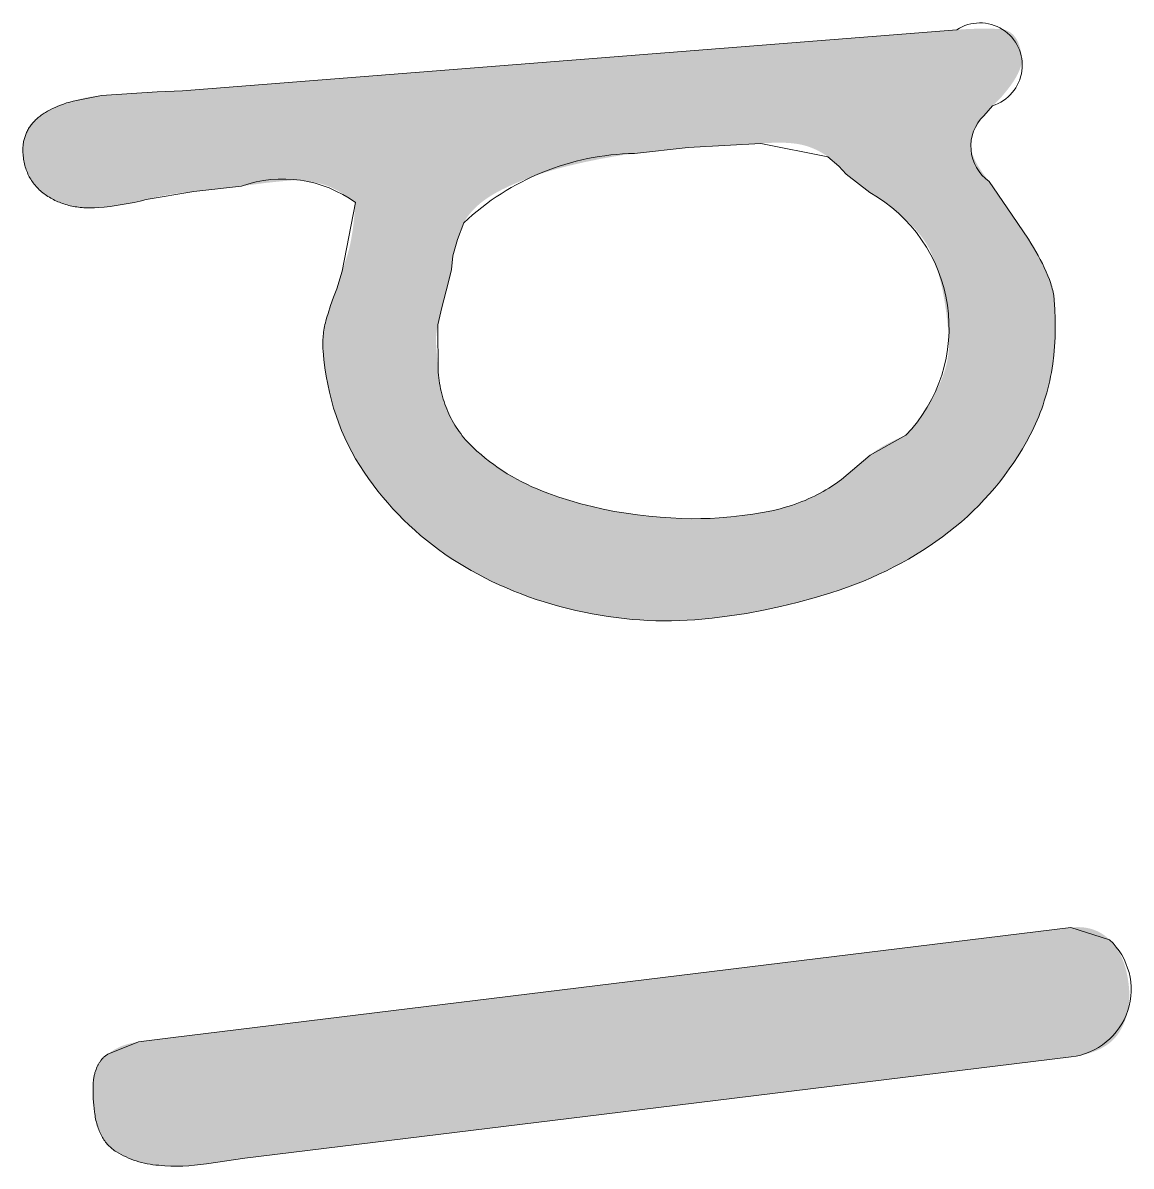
# Model space of a CAD drawing. Header units: millimetres. Extents: x 0 to 505, y 0 to 432.
# Drawn here: x 259.13 to 266.99, y 94.14 to 102.24 of the extents above; entities that cross this region are included whole.
import ezdxf

# ---------------------------------------------------------------- set-up
doc = ezdxf.new("R2010")
doc.units = ezdxf.units.MM
doc.header["$MEASUREMENT"] = 0
doc.layers.add('DEFAULT', color=4, linetype='Continuous')

msp = doc.modelspace()

# ---------------------------------------------------------------- hatches: boundary and pattern name
at = {"layer": 'DEFAULT', "extrusion": (0, 0, -1)}
h = msp.add_hatch(color=7, dxfattribs=at)
h.paths.add_polyline_path([(-260.0788, 101.7531), (-260.1718, 101.7559), (-260.2584, 101.7614), (-260.2586, 101.7614), (-265.7496, 102.194), (-265.8266, 102.199), (-265.9022, 102.2016), (-265.9765, 102.2018), (-266.0495, 102.1996), (-266.054, 102.1994), (-266.0584, 102.199), (-266.0628, 102.1986), (-266.0671, 102.1981), (-266.0713, 102.1974), (-266.0755, 102.1967), (-266.0796, 102.1959), (-266.0837, 102.1949), (-266.0877, 102.1939), (-266.0916, 102.1928), (-266.0955, 102.1916), (-266.0993, 102.1903), (-266.103, 102.1889), (-266.1067, 102.1874), (-266.1103, 102.1858), (-266.1138, 102.1841), (-266.1173, 102.1823), (-266.1207, 102.1804), (-266.1241, 102.1784), (-266.1274, 102.1763), (-266.1306, 102.1742), (-266.1338, 102.1719), (-266.1369, 102.1695), (-266.14, 102.1671), (-266.1429, 102.1645), (-266.1459, 102.1619), (-266.1487, 102.1591), (-266.1515, 102.1563), (-266.1542, 102.1533), (-266.1569, 102.1503), (-266.1595, 102.1472), (-266.1621, 102.1439), (-266.1645, 102.1406), (-266.167, 102.1372), (-266.1693, 102.1337), (-266.1716, 102.1301), (-266.1738, 102.1264), (-266.176, 102.1226), (-266.1781, 102.1187), (-266.1802, 102.1147), (-266.1821, 102.1106), (-266.184, 102.1064), (-266.1859, 102.1021), (-266.1877, 102.0978), (-266.1894, 102.0933), (-266.1911, 102.0887), (-266.1927, 102.084), (-266.1942, 102.0793), (-266.1971, 102.0695), (-266.1997, 102.0593), (-266.2021, 102.0487), (-266.2043, 102.0378), (-266.2062, 102.0264), (-266.2078, 102.0147), (-266.2092, 102.0026), (-266.2103, 101.9901), (-266.2105, 101.9871), (-266.2106, 101.9841), (-266.2107, 101.981), (-266.2106, 101.9779), (-266.2105, 101.9747), (-266.2104, 101.9716), (-266.2101, 101.9683), (-266.2098, 101.9651), (-266.2094, 101.9618), (-266.2089, 101.9585), (-266.2084, 101.9551), (-266.2078, 101.9517), (-266.2071, 101.9483), (-266.2063, 101.9448), (-266.2046, 101.9378), (-266.2026, 101.9307), (-266.2002, 101.9234), (-266.1976, 101.9159), (-266.1947, 101.9083), (-266.1915, 101.9006), (-266.188, 101.8927), (-266.1842, 101.8847), (-266.1801, 101.8766), (-266.1757, 101.8683), (-266.1711, 101.8599), (-266.1661, 101.8513), (-266.1609, 101.8426), (-266.1495, 101.8248), (-266.1369, 101.8064), (-266.1231, 101.7875), (-266.1082, 101.768), (-266.0921, 101.7479), (-266.0748, 101.7273), (-266.0665, 101.7177), (-266.0579, 101.7083), (-266.0491, 101.699), (-266.0402, 101.69), (-266.031, 101.6811), (-266.0217, 101.6723), (-266.0121, 101.6638), (-266.0022, 101.6554), (-265.9974, 101.6513), (-265.9927, 101.6471), (-265.9882, 101.6429), (-265.9838, 101.6386), (-265.9795, 101.6343), (-265.9754, 101.63), (-265.9714, 101.6257), (-265.9676, 101.6213), (-265.9639, 101.6168), (-265.9603, 101.6123), (-265.9569, 101.6078), (-265.9536, 101.6033), (-265.9504, 101.5987), (-265.9474, 101.5941), (-265.9446, 101.5894), (-265.9418, 101.5847), (-265.939, 101.5814), (-265.9361, 101.5777), (-265.9299, 101.5695), (-265.9233, 101.5601), (-265.9162, 101.5496), (-265.9005, 101.5251), (-265.8829, 101.4958), (-265.8784, 101.4879), (-265.8763, 101.484), (-265.8742, 101.48), (-265.8723, 101.476), (-265.8704, 101.4719), (-265.8686, 101.4679), (-265.8669, 101.4638), (-265.8653, 101.4598), (-265.8638, 101.4557), (-265.8623, 101.4516), (-265.861, 101.4474), (-265.8597, 101.4433), (-265.8585, 101.4391), (-265.8574, 101.435), (-265.8564, 101.4308), (-265.8554, 101.4266), (-265.8546, 101.4223), (-265.8538, 101.4181), (-265.8531, 101.4138), (-265.8525, 101.4095), (-265.852, 101.4053), (-265.8516, 101.4009), (-265.8512, 101.3966), (-265.851, 101.3923), (-265.8508, 101.3879), (-265.8507, 101.3835), (-265.8507, 101.3791), (-265.8507, 101.3747), (-265.8509, 101.3703), (-265.8511, 101.3658), (-265.8514, 101.3613), (-265.852, 101.3553), (-265.8528, 101.3492), (-265.8538, 101.3429), (-265.855, 101.3366), (-265.8565, 101.3302), (-265.8581, 101.3237), (-265.86, 101.317), (-265.8621, 101.3103), (-265.8645, 101.3035), (-265.867, 101.2966), (-265.8698, 101.2895), (-265.8728, 101.2824), (-265.876, 101.2752), (-265.8794, 101.2679), (-265.883, 101.2605), (-265.8869, 101.253), (-265.8953, 101.2376), (-265.9045, 101.2219), (-265.9147, 101.2058), (-265.9257, 101.1893), (-265.9376, 101.1723), (-265.9504, 101.155), (-265.9641, 101.1373), (-265.9786, 101.1192), (-266.1075, 100.9311), (-266.2571, 100.7087), (-266.2755, 100.6801), (-266.2932, 100.6514), (-266.3101, 100.6227), (-266.3263, 100.5939), (-266.3418, 100.5651), (-266.3564, 100.5363), (-266.3703, 100.5074), (-266.3835, 100.4785), (-266.3956, 100.4499), (-266.4063, 100.4224), (-266.4156, 100.3959), (-266.4197, 100.383), (-266.4235, 100.3704), (-266.427, 100.358), (-266.4301, 100.3459), (-266.4328, 100.334), (-266.4352, 100.3224), (-266.4372, 100.3111), (-266.4389, 100.3), (-266.4403, 100.2892), (-266.4413, 100.2787), (-266.4456, 100.2106), (-266.448, 100.1436), (-266.4484, 100.0777), (-266.4468, 100.0129), (-266.4431, 99.9493), (-266.4375, 99.8867), (-266.4298, 99.8253), (-266.4252, 99.795), (-266.4202, 99.7649), (-266.4146, 99.7352), (-266.4085, 99.7057), (-266.4019, 99.6765), (-266.3948, 99.6476), (-266.3872, 99.6189), (-266.3791, 99.5906), (-266.3704, 99.5625), (-266.3613, 99.5347), (-266.3517, 99.5072), (-266.3416, 99.4799), (-266.331, 99.4529), (-266.3198, 99.4262), (-266.3082, 99.3998), (-266.296, 99.3737), (-266.2834, 99.3478), (-266.2702, 99.3222), (-266.2429, 99.2718), (-266.2145, 99.2224), (-266.1848, 99.174), (-266.154, 99.1266), (-266.1221, 99.0801), (-266.089, 99.0347), (-266.0547, 98.9902), (-266.0192, 98.9467), (-265.9826, 98.9042), (-265.9449, 98.8627), (-265.906, 98.8222), (-265.8659, 98.7826), (-265.8247, 98.744), (-265.7823, 98.7065), (-265.7388, 98.6699), (-265.6941, 98.6342), (-265.6484, 98.5997), (-265.6018, 98.5661), (-265.5543, 98.5335), (-265.5059, 98.502), (-265.4567, 98.4714), (-265.4066, 98.4419), (-265.3556, 98.4133), (-265.3037, 98.3858), (-265.2509, 98.3593), (-265.1973, 98.3338), (-265.1428, 98.3093), (-265.0874, 98.2858), (-265.0312, 98.2634), (-264.9741, 98.2419), (-264.9161, 98.2215), (-264.8572, 98.2021), (-264.7383, 98.1659), (-264.619, 98.1333), (-264.4992, 98.1042), (-264.379, 98.0787), (-264.2583, 98.0567), (-264.1371, 98.0382), (-264.0154, 98.0232), (-263.8932, 98.0118), (-263.838, 98.008), (-263.7826, 98.0054), (-263.727, 98.004), (-263.6713, 98.0037), (-263.6155, 98.0046), (-263.5595, 98.0066), (-263.5034, 98.0098), (-263.4471, 98.0142), (-263.3907, 98.0197), (-263.3342, 98.0264), (-263.2775, 98.0343), (-263.2207, 98.0433), (-263.1637, 98.0535), (-263.1066, 98.0648), (-263.0494, 98.0773), (-262.9921, 98.091), (-262.935, 98.1057), (-262.8787, 98.1215), (-262.823, 98.1382), (-262.7681, 98.1559), (-262.714, 98.1746), (-262.6605, 98.1944), (-262.6078, 98.2151), (-262.5557, 98.2368), (-262.5044, 98.2595), (-262.4538, 98.2832), (-262.404, 98.3078), (-262.3548, 98.3335), (-262.3064, 98.3602), (-262.2587, 98.3879), (-262.2117, 98.4165), (-262.1655, 98.4462), (-262.12, 98.4769), (-262.0754, 98.5086), (-262.0318, 98.5413), (-261.989, 98.575), (-261.9472, 98.6097), (-261.9063, 98.6454), (-261.8662, 98.6822), (-261.8271, 98.7199), (-261.7889, 98.7587), (-261.7515, 98.7984), (-261.7151, 98.8392), (-261.6796, 98.881), (-261.645, 98.9237), (-261.6113, 98.9675), (-261.5785, 99.0123), (-261.5467, 99.0581), (-261.5161, 99.1049), (-261.4871, 99.1526), (-261.4599, 99.2012), (-261.4342, 99.2507), (-261.4103, 99.3012), (-261.388, 99.3526), (-261.3674, 99.405), (-261.3484, 99.4583), (-261.3311, 99.5125), (-261.3155, 99.5676), (-261.3015, 99.6237), (-261.2892, 99.6807), (-261.2785, 99.7387), (-261.2695, 99.7976), (-261.2622, 99.8574), (-261.2565, 99.9181), (-261.2556, 99.9315), (-261.255, 99.9449), (-261.2546, 99.9583), (-261.2546, 99.9716), (-261.2548, 99.9849), (-261.2553, 99.9982), (-261.2561, 100.0115), (-261.2572, 100.0247), (-261.2586, 100.0379), (-261.2602, 100.0511), (-261.2621, 100.0643), (-261.2643, 100.0774), (-261.2668, 100.0906), (-261.2696, 100.1037), (-261.2727, 100.1168), (-261.276, 100.1298), (-261.2833, 100.1562), (-261.2913, 100.1832), (-261.3094, 100.239), (-261.3303, 100.2974), (-261.354, 100.3581), (-261.3924, 100.4814), (-261.4307, 100.6044), (-261.4354, 100.6203), (-261.44, 100.637), (-261.4443, 100.6548), (-261.4485, 100.6734), (-261.4565, 100.7134), (-261.4637, 100.7572), (-261.4703, 100.8046), (-261.4762, 100.8557), (-261.4814, 100.9106), (-261.486, 100.9691), (-261.4685, 100.9824), (-261.4512, 100.9951), (-261.4341, 101.0071), (-261.4172, 101.0185), (-261.4005, 101.0292), (-261.3839, 101.0393), (-261.3676, 101.0488), (-261.3515, 101.0576), (-261.3355, 101.0658), (-261.3197, 101.0734), (-261.3041, 101.0803), (-261.2887, 101.0865), (-261.2735, 101.0921), (-261.266, 101.0947), (-261.2585, 101.0971), (-261.251, 101.0993), (-261.2436, 101.1014), (-261.2363, 101.1033), (-261.229, 101.1051), (-261.2003, 101.1113), (-261.1723, 101.1164), (-261.1585, 101.1185), (-261.1449, 101.1204), (-261.1314, 101.122), (-261.1181, 101.1234), (-261.1049, 101.1245), (-261.0919, 101.1253), (-261.0791, 101.1258), (-261.0664, 101.1261), (-261.0539, 101.1261), (-261.0415, 101.1258), (-261.0293, 101.1253), (-261.0173, 101.1245), (-260.9334, 101.1171), (-260.849, 101.1082), (-260.6781, 101.0856), (-260.5073, 101.0631), (-260.4227, 101.0542), (-260.3388, 101.0468), (-260.297, 101.0431), (-260.255, 101.0383), (-260.213, 101.0327), (-260.1708, 101.0261), (-260.1285, 101.0185), (-260.0861, 101.01), (-260.0436, 101.0006), (-260.0009, 100.9903), (-259.9583, 100.9799), (-259.9158, 100.9704), (-259.8734, 100.9619), (-259.8311, 100.9543), (-259.7889, 100.9477), (-259.7468, 100.942), (-259.7049, 100.9373), (-259.663, 100.9335), (-259.6364, 100.9319), (-259.6232, 100.9314), (-259.6102, 100.9312), (-259.5974, 100.9312), (-259.5846, 100.9314), (-259.572, 100.9319), (-259.5595, 100.9325), (-259.5471, 100.9335), (-259.5348, 100.9346), (-259.5227, 100.936), (-259.5107, 100.9376), (-259.4988, 100.9395), (-259.487, 100.9415), (-259.4753, 100.9438), (-259.4638, 100.9464), (-259.4524, 100.9492), (-259.4411, 100.9522), (-259.43, 100.9554), (-259.4189, 100.9589), (-259.408, 100.9626), (-259.3972, 100.9666), (-259.3866, 100.9707), (-259.376, 100.9751), (-259.3656, 100.9798), (-259.3553, 100.9847), (-259.3451, 100.9898), (-259.3351, 100.9951), (-259.3251, 101.0007), (-259.3153, 101.0065), (-259.3056, 101.0125), (-259.2961, 101.0188), (-259.2867, 101.0253), (-259.2776, 101.0319), (-259.2687, 101.0387), (-259.2601, 101.0457), (-259.2518, 101.0528), (-259.2438, 101.0602), (-259.236, 101.0677), (-259.2285, 101.0754), (-259.2212, 101.0832), (-259.2143, 101.0912), (-259.2076, 101.0994), (-259.2011, 101.1078), (-259.1949, 101.1164), (-259.189, 101.1251), (-259.1834, 101.134), (-259.178, 101.1431), (-259.173, 101.1523), (-259.1681, 101.1617), (-259.1636, 101.1713), (-259.1593, 101.1811), (-259.1552, 101.191), (-259.1515, 101.2011), (-259.148, 101.2114), (-259.1448, 101.2219), (-259.1418, 101.2325), (-259.1392, 101.2434), (-259.1367, 101.2543), (-259.1346, 101.2655), (-259.1327, 101.2768), (-259.1311, 101.2883), (-259.1298, 101.3), (-259.1287, 101.3119), (-259.1281, 101.3204), (-259.1278, 101.3289), (-259.1276, 101.3372), (-259.1276, 101.3455), (-259.1278, 101.3537), (-259.1282, 101.3618), (-259.1288, 101.3699), (-259.1295, 101.3778), (-259.1305, 101.3857), (-259.1317, 101.3934), (-259.133, 101.4011), (-259.1346, 101.4087), (-259.1364, 101.4163), (-259.1383, 101.4237), (-259.1404, 101.4311), (-259.1428, 101.4383), (-259.1453, 101.4455), (-259.148, 101.4526), (-259.151, 101.4596), (-259.1541, 101.4666), (-259.1574, 101.4734), (-259.1609, 101.4802), (-259.1646, 101.4869), (-259.1685, 101.4935), (-259.1726, 101.5), (-259.1768, 101.5064), (-259.1813, 101.5127), (-259.186, 101.519), (-259.1908, 101.5252), (-259.1959, 101.5313), (-259.2011, 101.5373), (-259.2066, 101.5432), (-259.2122, 101.549), (-259.2181, 101.5548), (-259.2241, 101.5605), (-259.2303, 101.5661), (-259.2367, 101.5716), (-259.2433, 101.577), (-259.2501, 101.5823), (-259.2571, 101.5876), (-259.2643, 101.5927), (-259.2717, 101.5978), (-259.2793, 101.6028), (-259.2871, 101.6077), (-259.295, 101.6125), (-259.3032, 101.6173), (-259.3201, 101.6265), (-259.3378, 101.6354), (-259.3563, 101.644), (-259.3755, 101.6522), (-259.3956, 101.6601), (-259.4164, 101.6676), (-259.4379, 101.6749), (-259.4603, 101.6817), (-259.4834, 101.6883), (-259.5071, 101.6957), (-259.5312, 101.7024), (-259.5556, 101.7085), (-259.5805, 101.7138), (-259.6059, 101.7184), (-259.6316, 101.7223), (-259.6578, 101.7255), (-259.6844, 101.728), (-259.8754, 101.7431), (-259.98, 101.7498)], flags=0)
h.paths.add_polyline_path([(-263.4644, 101.3172), (-263.6787, 101.3432), (-263.8455, 101.3594), (-263.8455, 101.3594), (-264.3598, 101.3879), (-264.4034, 101.3909), (-264.4446, 101.3927), (-264.4835, 101.3935), (-264.5201, 101.393), (-264.5375, 101.3924), (-264.5543, 101.3915), (-264.5705, 101.3903), (-264.5861, 101.3888), (-264.6011, 101.3871), (-264.6155, 101.385), (-264.6294, 101.3827), (-264.6426, 101.3801), (-264.6556, 101.3772), (-264.6684, 101.374), (-264.6811, 101.3704), (-264.6937, 101.3665), (-264.7062, 101.3622), (-264.7186, 101.3577), (-264.7308, 101.3528), (-264.7429, 101.3475), (-264.755, 101.3419), (-264.7668, 101.336), (-264.7786, 101.3298), (-264.7903, 101.3232), (-264.8018, 101.3162), (-264.8133, 101.3089), (-264.8246, 101.3013), (-264.8358, 101.2934), (-264.8358, 101.2934), (-264.913, 101.2274), (-264.913, 101.2273), (-264.9654, 101.1713), (-265.03, 101.1165), (-265.0507, 101.0993), (-265.0747, 101.0808), (-265.1018, 101.0612), (-265.132, 101.0402), (-265.1737, 101.0136), (-265.2134, 100.9869), (-265.2513, 100.9602), (-265.2872, 100.9335), (-265.3211, 100.9068), (-265.3532, 100.8801), (-265.3833, 100.8533), (-265.4116, 100.8266), (-265.4249, 100.8132), (-265.4379, 100.7998), (-265.4503, 100.7865), (-265.4622, 100.7731), (-265.4737, 100.7597), (-265.4847, 100.7463), (-265.4952, 100.7329), (-265.5052, 100.7195), (-265.5148, 100.7061), (-265.5238, 100.6927), (-265.5324, 100.6793), (-265.5405, 100.6659), (-265.5481, 100.6525), (-265.5553, 100.6391), (-265.5619, 100.6256), (-265.5681, 100.6122), (-265.5797, 100.5847), (-265.5909, 100.5559), (-265.6015, 100.5258), (-265.6116, 100.4944), (-265.6211, 100.4616), (-265.6302, 100.4276), (-265.6388, 100.3923), (-265.6469, 100.3556), (-265.6544, 100.3177), (-265.6615, 100.2785), (-265.674, 100.1961), (-265.6846, 100.1084), (-265.6931, 100.0156), (-265.6939, 100.0044), (-265.6944, 99.9931), (-265.6948, 99.9819), (-265.6949, 99.9706), (-265.6948, 99.9592), (-265.6945, 99.9479), (-265.6939, 99.9365), (-265.6932, 99.9251), (-265.6922, 99.9137), (-265.691, 99.9022), (-265.6896, 99.8907), (-265.6879, 99.8791), (-265.6861, 99.8676), (-265.684, 99.856), (-265.6817, 99.8444), (-265.6791, 99.8327), (-265.6734, 99.8094), (-265.6668, 99.7859), (-265.6593, 99.7623), (-265.651, 99.7386), (-265.6417, 99.7147), (-265.6315, 99.6908), (-265.6205, 99.6667), (-265.6086, 99.6426), (-265.5835, 99.595), (-265.5578, 99.5495), (-265.5313, 99.506), (-265.504, 99.4645), (-265.4902, 99.4446), (-265.4761, 99.4251), (-265.4618, 99.4061), (-265.4474, 99.3877), (-265.4328, 99.3697), (-265.418, 99.3522), (-265.403, 99.3353), (-265.3878, 99.3188), (-265.3508, 99.3035), (-265.3153, 99.2876), (-265.2813, 99.271), (-265.2488, 99.2538), (-265.2332, 99.245), (-265.2179, 99.236), (-265.203, 99.2268), (-265.1885, 99.2175), (-265.1744, 99.2081), (-265.1607, 99.1984), (-265.1474, 99.1887), (-265.1069, 99.1581), (-265.0936, 99.1476), (-265.0808, 99.1369), (-265.0683, 99.1261), (-265.0562, 99.1151), (-265.0445, 99.104), (-265.0331, 99.0927), (-265.0219, 99.0814), (-265.0102, 99.0703), (-264.9982, 99.0593), (-264.9857, 99.0485), (-264.9729, 99.0378), (-264.9596, 99.0273), (-264.9459, 99.017), (-264.9318, 99.0067), (-264.9146, 98.9935), (-264.897, 98.9806), (-264.8789, 98.9679), (-264.8604, 98.9556), (-264.8415, 98.9435), (-264.8221, 98.9318), (-264.8022, 98.9203), (-264.7819, 98.9092), (-264.7612, 98.8983), (-264.74, 98.8877), (-264.7183, 98.8775), (-264.6962, 98.8675), (-264.6737, 98.8578), (-264.6507, 98.8485), (-264.6034, 98.8306), (-264.5787, 98.8221), (-264.5528, 98.814), (-264.5258, 98.8061), (-264.4975, 98.7986), (-264.468, 98.7915), (-264.4373, 98.7846), (-264.3724, 98.7719), (-264.3026, 98.7604), (-264.2281, 98.7503), (-264.1487, 98.7416), (-264.0645, 98.7341), (-264.0006, 98.7301), (-263.9343, 98.728), (-263.8657, 98.7277), (-263.7946, 98.7293), (-263.7211, 98.7328), (-263.6453, 98.7381), (-263.567, 98.7454), (-263.4864, 98.7546), (-263.4048, 98.7658), (-263.3238, 98.7793), (-263.2434, 98.7951), (-263.1635, 98.8132), (-263.0842, 98.8336), (-263.0054, 98.8563), (-262.9272, 98.8813), (-262.8495, 98.9086), (-262.8112, 98.9231), (-262.7736, 98.9385), (-262.7367, 98.9546), (-262.7005, 98.9715), (-262.6649, 98.9891), (-262.6301, 99.0075), (-262.5959, 99.0266), (-262.5625, 99.0465), (-262.5297, 99.0672), (-262.4976, 99.0886), (-262.4662, 99.1108), (-262.4355, 99.1337), (-262.4054, 99.1574), (-262.3761, 99.1819), (-262.3474, 99.2071), (-262.3194, 99.2331), (-262.3058, 99.2464), (-262.2926, 99.2599), (-262.2798, 99.2736), (-262.2673, 99.2875), (-262.2552, 99.3017), (-262.2435, 99.3161), (-262.2322, 99.3307), (-262.2213, 99.3455), (-262.2107, 99.3605), (-262.2005, 99.3758), (-262.1907, 99.3912), (-262.1813, 99.4069), (-262.1723, 99.4228), (-262.1637, 99.4389), (-262.1554, 99.4553), (-262.1475, 99.4718), (-262.14, 99.4886), (-262.1329, 99.5056), (-262.1262, 99.5228), (-262.1198, 99.5403), (-262.1138, 99.5579), (-262.1082, 99.5758), (-262.103, 99.5938), (-262.0982, 99.6121), (-262.0938, 99.6307), (-262.0897, 99.6494), (-262.086, 99.6683), (-262.0827, 99.6875), (-262.0798, 99.7069), (-262.0773, 99.7265), (-262.0751, 99.7463), (-262.0734, 99.7664), (-262.0583, 99.9574), (-262.0577, 99.9663), (-262.0573, 99.9753), (-262.057, 99.9843), (-262.057, 99.9933), (-262.0571, 100.0023), (-262.0575, 100.0113), (-262.058, 100.0203), (-262.0587, 100.0294), (-262.0595, 100.0384), (-262.0606, 100.0475), (-262.0619, 100.0566), (-262.0633, 100.0657), (-262.0649, 100.0748), (-262.0667, 100.084), (-262.0687, 100.0931), (-262.0709, 100.1023), (-262.0729, 100.1175), (-262.0753, 100.1327), (-262.0781, 100.1479), (-262.0812, 100.1632), (-262.0846, 100.1785), (-262.0885, 100.1938), (-262.0927, 100.2092), (-262.0972, 100.2246), (-262.1074, 100.2584), (-262.1185, 100.2983), (-262.1438, 100.3964), (-262.1462, 100.4026), (-262.1485, 100.4088), (-262.1507, 100.4149), (-262.1527, 100.4211), (-262.1546, 100.4273), (-262.1564, 100.4334), (-262.158, 100.4396), (-262.1595, 100.4457), (-262.1608, 100.4518), (-262.162, 100.4579), (-262.163, 100.464), (-262.164, 100.4701), (-262.1647, 100.4762), (-262.1654, 100.4822), (-262.1658, 100.4883), (-262.1662, 100.4943), (-262.1676, 100.5183), (-262.1698, 100.5425), (-262.1728, 100.5668), (-262.1764, 100.5913), (-262.1943, 100.6512), (-262.2093, 100.7079), (-262.213, 100.7218), (-262.2172, 100.736), (-262.222, 100.7503), (-262.2273, 100.7649), (-262.2332, 100.7797), (-262.2397, 100.7947), (-262.2466, 100.81), (-262.2541, 100.8256), (-262.2588, 100.8342), (-262.2638, 100.8427), (-262.269, 100.8511), (-262.2744, 100.8595), (-262.2801, 100.8677), (-262.2861, 100.8759), (-262.2923, 100.8841), (-262.2988, 100.8921), (-262.3055, 100.9001), (-262.3125, 100.908), (-262.3197, 100.9159), (-262.3272, 100.9236), (-262.3349, 100.9313), (-262.3429, 100.9389), (-262.3512, 100.9465), (-262.3597, 100.9539), (-262.3684, 100.9613), (-262.3774, 100.9686), (-262.3866, 100.9759), (-262.3961, 100.983), (-262.4159, 100.9972), (-262.4366, 101.011), (-262.4584, 101.0245), (-262.4811, 101.0378), (-262.5049, 101.0507), (-262.5297, 101.0634), (-262.581, 101.0878), (-262.6337, 101.111), (-262.6878, 101.133), (-262.7433, 101.1538), (-262.8002, 101.1734), (-262.8585, 101.1918), (-262.9183, 101.209), (-262.9794, 101.2249), (-263.1025, 101.2538), (-263.2244, 101.2788), (-263.345, 101.3)], flags=0)
msp.add_hatch(color=7, dxfattribs=at).paths.add_polyline_path([(-266.8332, 95.7422), (-266.84, 95.7354), (-266.8466, 95.7285), (-266.8531, 95.7213), (-266.8593, 95.714), (-266.8654, 95.7064), (-266.8714, 95.6987), (-266.8771, 95.6908), (-266.8828, 95.6827), (-266.8882, 95.6744), (-266.8935, 95.666), (-266.8986, 95.6573), (-266.9035, 95.6485), (-266.9083, 95.6395), (-266.9129, 95.6303), (-266.9174, 95.6209), (-266.9217, 95.6113), (-266.9258, 95.6015), (-266.9298, 95.5916), (-266.9335, 95.5815), (-266.9372, 95.5712), (-266.9406, 95.5607), (-266.9439, 95.55), (-266.947, 95.5391), (-266.95, 95.5281), (-266.9528, 95.5168), (-266.9554, 95.5054), (-266.9602, 95.482), (-266.9643, 95.4579), (-266.9677, 95.4331), (-266.9704, 95.408), (-266.9714, 95.3956), (-266.9721, 95.3834), (-266.9727, 95.3712), (-266.973, 95.3592), (-266.973, 95.3473), (-266.9729, 95.3355), (-266.9725, 95.3239), (-266.9719, 95.3123), (-266.9711, 95.3009), (-266.97, 95.2895), (-266.9687, 95.2783), (-266.9672, 95.2672), (-266.9655, 95.2562), (-266.9635, 95.2454), (-266.9614, 95.2346), (-266.959, 95.224), (-266.9563, 95.2135), (-266.9534, 95.2031), (-266.9504, 95.1928), (-266.947, 95.1826), (-266.9435, 95.1725), (-266.9397, 95.1626), (-266.9357, 95.1527), (-266.9315, 95.143), (-266.9271, 95.1334), (-266.9224, 95.1239), (-266.9175, 95.1146), (-266.9124, 95.1053), (-266.907, 95.0961), (-266.9015, 95.0871), (-266.8956, 95.0782), (-266.8926, 95.0739), (-266.8895, 95.0696), (-266.8863, 95.0653), (-266.883, 95.0611), (-266.8797, 95.057), (-266.8762, 95.0529), (-266.8727, 95.0489), (-266.8691, 95.0449), (-266.8655, 95.041), (-266.8618, 95.0371), (-266.8541, 95.0295), (-266.846, 95.0222), (-266.8377, 95.0151), (-266.8291, 95.0082), (-266.8202, 95.0015), (-266.8109, 94.9951), (-266.8013, 94.9888), (-266.7915, 94.9828), (-266.7813, 94.977), (-266.7708, 94.9715), (-266.76, 94.9661), (-266.7489, 94.961), (-266.7375, 94.9561), (-266.7258, 94.9515), (-266.7137, 94.947), (-266.7014, 94.9428), (-266.6887, 94.9388), (-266.6758, 94.935), (-266.6625, 94.9314), (-266.6489, 94.9281), (-266.635, 94.9249), (-266.6208, 94.922), (-266.6063, 94.9194), (-266.5915, 94.9169), (-266.5609, 94.9127), (-266.5607, 94.9127), (-263.1141, 94.49), (-263.114, 94.49), (-260.7015, 94.194), (-260.5798, 94.1776), (-260.4287, 94.1545), (-260.3872, 94.1486), (-260.3456, 94.144), (-260.3038, 94.1407), (-260.2618, 94.1386), (-260.2197, 94.1379), (-260.1774, 94.1385), (-260.1349, 94.1404), (-260.0922, 94.1436), (-260.0711, 94.1457), (-260.0502, 94.1483), (-260.0297, 94.1515), (-260.0094, 94.1552), (-259.9895, 94.1594), (-259.9699, 94.1641), (-259.9506, 94.1693), (-259.9316, 94.175), (-259.913, 94.1812), (-259.8946, 94.188), (-259.8766, 94.1953), (-259.8589, 94.203), (-259.8415, 94.2113), (-259.8244, 94.2201), (-259.8076, 94.2295), (-259.7911, 94.2393), (-259.7831, 94.2445), (-259.7752, 94.2498), (-259.7676, 94.2555), (-259.7601, 94.2613), (-259.7529, 94.2674), (-259.7459, 94.2737), (-259.7391, 94.2803), (-259.7325, 94.2871), (-259.7261, 94.2941), (-259.7199, 94.3014), (-259.7139, 94.3089), (-259.7081, 94.3167), (-259.7025, 94.3247), (-259.6971, 94.3329), (-259.692, 94.3414), (-259.687, 94.3501), (-259.6822, 94.359), (-259.6777, 94.3682), (-259.6734, 94.3777), (-259.6692, 94.3873), (-259.6653, 94.3972), (-259.6616, 94.4074), (-259.658, 94.4177), (-259.6547, 94.4284), (-259.6516, 94.4392), (-259.6487, 94.4503), (-259.646, 94.4616), (-259.6436, 94.4732), (-259.6413, 94.485), (-259.6392, 94.4971), (-259.6373, 94.5094), (-259.6357, 94.5219), (-259.6304, 94.5706), (-259.6269, 94.6157), (-259.6258, 94.637), (-259.6252, 94.6573), (-259.6249, 94.6768), (-259.6251, 94.6954), (-259.6258, 94.7131), (-259.6268, 94.7299), (-259.6284, 94.7458), (-259.6293, 94.7535), (-259.6303, 94.7609), (-259.6315, 94.7681), (-259.6327, 94.775), (-259.6341, 94.7817), (-259.6355, 94.7883), (-259.6371, 94.7945), (-259.6388, 94.8006), (-259.6406, 94.8064), (-259.6425, 94.8121), (-259.6465, 94.8229), (-259.6508, 94.8333), (-259.6552, 94.8432), (-259.6574, 94.848), (-259.6598, 94.8527), (-259.6622, 94.8572), (-259.6646, 94.8617), (-259.6671, 94.8661), (-259.6696, 94.8703), (-259.6721, 94.8744), (-259.6748, 94.8784), (-259.6774, 94.8823), (-259.6801, 94.8861), (-259.6829, 94.8898), (-259.6857, 94.8933), (-259.6886, 94.8968), (-259.6915, 94.9001), (-259.6945, 94.9033), (-259.6975, 94.9065), (-259.7005, 94.9095), (-259.7036, 94.9123), (-259.7068, 94.9151), (-259.71, 94.9178), (-259.7132, 94.9203), (-259.7165, 94.9228), (-259.7199, 94.9251), (-259.7233, 94.9273), (-259.7267, 94.9294), (-259.7302, 94.9314), (-259.7358, 94.9358), (-259.7414, 94.9401), (-259.7471, 94.9443), (-259.7529, 94.9484), (-259.7588, 94.9524), (-259.7647, 94.9562), (-259.7708, 94.96), (-259.7769, 94.9636), (-259.7831, 94.9671), (-259.7894, 94.9706), (-259.7958, 94.9739), (-259.8022, 94.9771), (-259.8088, 94.9802), (-259.8154, 94.9832), (-259.8221, 94.9861), (-259.8289, 94.9888), (-259.8358, 94.9915), (-259.8427, 94.9941), (-259.8569, 94.9989), (-259.8713, 95.0032), (-259.8862, 95.0072), (-259.9013, 95.0107), (-259.9168, 95.0138), (-259.9326, 95.0164), (-259.9487, 95.0187), (-260.1746, 95.0464), (-260.1749, 95.0465), (-266.5572, 95.8289), (-266.5676, 95.8301), (-266.5778, 95.831), (-266.588, 95.8317), (-266.598, 95.8321), (-266.6079, 95.8322), (-266.6177, 95.8321), (-266.6274, 95.8318), (-266.6369, 95.8312), (-266.6464, 95.8303), (-266.6557, 95.8292), (-266.665, 95.8279), (-266.6741, 95.8263), (-266.6831, 95.8245), (-266.692, 95.8224), (-266.7008, 95.82), (-266.7095, 95.8175), (-266.718, 95.8146), (-266.7265, 95.8115), (-266.7348, 95.8082), (-266.7431, 95.8046), (-266.7512, 95.8008), (-266.7592, 95.7967), (-266.7671, 95.7924), (-266.7749, 95.7878), (-266.7826, 95.783), (-266.7901, 95.7779), (-266.7976, 95.7726), (-266.805, 95.767), (-266.8122, 95.7612), (-266.8193, 95.7551), (-266.8263, 95.7488)], flags=0)

# ---------------------------------------------------------------- linework, layer by layer
at = {"layer": 'DEFAULT', "color": 7, "lineweight": 0}
for points in [[(260.0788, 101.7531), (260.2584, 101.7614), (265.7496, 102.194, -1.150114), (266.0022, 101.6554), (265.9418, 101.5847, 0.471093), (265.9786, 101.1192), (266.1075, 100.9311), (266.2571, 100.7087), (266.2755, 100.6801), (266.2932, 100.6514), (266.3101, 100.6227), (266.3263, 100.5939), (266.3418, 100.5651), (266.3564, 100.5363), (266.3703, 100.5074), (266.3835, 100.4785), (266.3956, 100.4499), (266.4063, 100.4224), (266.4156, 100.3959), (266.4197, 100.383), (266.4235, 100.3704), (266.427, 100.358), (266.4301, 100.3459), (266.4328, 100.334), (266.4352, 100.3224), (266.4372, 100.3111), (266.4389, 100.3), (266.4403, 100.2892), (266.4413, 100.2787), (266.4456, 100.2106), (266.448, 100.1436), (266.4484, 100.0777), (266.4468, 100.0129), (266.4431, 99.9493), (266.4375, 99.8867), (266.4298, 99.8253), (266.4252, 99.795), (266.4202, 99.7649), (266.4146, 99.7352), (266.4085, 99.7057), (266.4019, 99.6765), (266.3948, 99.6476), (266.3872, 99.6189), (266.3791, 99.5906), (266.3704, 99.5625), (266.3613, 99.5347), (266.3517, 99.5072), (266.3416, 99.4799), (266.331, 99.4529), (266.3198, 99.4262), (266.3082, 99.3998), (266.296, 99.3737), (266.2834, 99.3478), (266.2702, 99.3222), (266.2429, 99.2718), (266.2145, 99.2224), (266.1848, 99.174), (266.154, 99.1266), (266.1221, 99.0801), (266.089, 99.0347), (266.0547, 98.9902), (266.0192, 98.9467), (265.9826, 98.9042), (265.9449, 98.8627), (265.906, 98.8222), (265.8659, 98.7826), (265.8247, 98.744), (265.7823, 98.7065), (265.7388, 98.6699), (265.6941, 98.6342), (265.6484, 98.5997), (265.6018, 98.5661), (265.5543, 98.5335), (265.5059, 98.502), (265.4567, 98.4714), (265.4066, 98.4419), (265.3556, 98.4133), (265.3037, 98.3858), (265.2509, 98.3593), (265.1973, 98.3338), (265.1428, 98.3093), (265.0874, 98.2858), (265.0312, 98.2634), (264.9741, 98.2419), (264.9161, 98.2215), (264.8572, 98.2021), (264.7383, 98.1659), (264.619, 98.1333), (264.4992, 98.1042), (264.379, 98.0787), (264.2583, 98.0567), (264.1371, 98.0382), (264.0154, 98.0232), (263.8932, 98.0118), (263.838, 98.008), (263.7826, 98.0054), (263.727, 98.004), (263.6713, 98.0037), (263.6155, 98.0046), (263.5595, 98.0066), (263.5034, 98.0098), (263.4471, 98.0142), (263.3907, 98.0197), (263.3342, 98.0264), (263.2775, 98.0343), (263.2207, 98.0433), (263.1637, 98.0535), (263.1066, 98.0648), (263.0494, 98.0773), (262.9921, 98.091), (262.935, 98.1057), (262.8787, 98.1215), (262.823, 98.1382), (262.7681, 98.1559), (262.714, 98.1746), (262.6605, 98.1944), (262.6078, 98.2151), (262.5557, 98.2368), (262.5044, 98.2595), (262.4538, 98.2832), (262.404, 98.3078), (262.3548, 98.3335), (262.3064, 98.3602), (262.2587, 98.3879), (262.2117, 98.4165), (262.1655, 98.4462), (262.12, 98.4769), (262.0754, 98.5086), (262.0318, 98.5413), (261.989, 98.575), (261.9472, 98.6097), (261.9063, 98.6454), (261.8662, 98.6822), (261.8271, 98.7199), (261.7889, 98.7587), (261.7515, 98.7984), (261.7151, 98.8392), (261.6796, 98.881), (261.645, 98.9237), (261.6113, 98.9675), (261.5785, 99.0123), (261.5467, 99.0581), (261.5161, 99.1049), (261.4871, 99.1526), (261.4599, 99.2012), (261.4342, 99.2507), (261.4103, 99.3012), (261.388, 99.3526), (261.3674, 99.405), (261.3484, 99.4583), (261.3311, 99.5125), (261.3155, 99.5676), (261.3015, 99.6237), (261.2892, 99.6807), (261.2785, 99.7387), (261.2695, 99.7976), (261.2622, 99.8574), (261.2565, 99.9181), (261.2556, 99.9315), (261.255, 99.9449), (261.2546, 99.9583), (261.2546, 99.9716), (261.2548, 99.9849), (261.2553, 99.9982), (261.2561, 100.0115), (261.2572, 100.0247), (261.2586, 100.0379), (261.2602, 100.0511), (261.2621, 100.0643), (261.2643, 100.0774), (261.2668, 100.0906), (261.2696, 100.1037), (261.2727, 100.1168), (261.276, 100.1298), (261.2833, 100.1562), (261.2913, 100.1832), (261.3094, 100.239), (261.3303, 100.2974), (261.354, 100.3581), (261.3924, 100.4814), (261.486, 100.9691, 0.246213), (260.6781, 101.0856), (260.3388, 101.0468), (260.0009, 100.9903), (259.9583, 100.9799), (259.9158, 100.9704), (259.8734, 100.9619), (259.8311, 100.9543), (259.7889, 100.9477), (259.7468, 100.942), (259.7049, 100.9373), (259.663, 100.9335), (259.6364, 100.9319), (259.6232, 100.9314), (259.6102, 100.9312), (259.5974, 100.9312), (259.5846, 100.9314), (259.572, 100.9319), (259.5595, 100.9325), (259.5471, 100.9335), (259.5348, 100.9346), (259.5227, 100.936), (259.5107, 100.9376), (259.4988, 100.9395), (259.487, 100.9415), (259.4753, 100.9438), (259.4638, 100.9464), (259.4524, 100.9492), (259.4411, 100.9522), (259.43, 100.9554), (259.4189, 100.9589), (259.408, 100.9626), (259.3972, 100.9666), (259.3866, 100.9707), (259.376, 100.9751), (259.3656, 100.9798), (259.3553, 100.9847), (259.3451, 100.9898), (259.3351, 100.9951), (259.3251, 101.0007), (259.3153, 101.0065), (259.3056, 101.0125), (259.2961, 101.0188), (259.2867, 101.0253), (259.2776, 101.0319), (259.2687, 101.0387), (259.2601, 101.0457), (259.2518, 101.0528), (259.2438, 101.0602), (259.236, 101.0677), (259.2285, 101.0754), (259.2212, 101.0832), (259.2143, 101.0912), (259.2076, 101.0994), (259.2011, 101.1078), (259.1949, 101.1164), (259.189, 101.1251), (259.1834, 101.134), (259.178, 101.1431), (259.173, 101.1523), (259.1681, 101.1617), (259.1636, 101.1713), (259.1593, 101.1811), (259.1552, 101.191), (259.1515, 101.2011), (259.148, 101.2114), (259.1448, 101.2219), (259.1418, 101.2325), (259.1392, 101.2434), (259.1367, 101.2543), (259.1346, 101.2655), (259.1327, 101.2768), (259.1311, 101.2883), (259.1298, 101.3), (259.1287, 101.3119), (259.1281, 101.3204), (259.1278, 101.3289), (259.1276, 101.3372), (259.1276, 101.3455), (259.1278, 101.3537), (259.1282, 101.3618), (259.1288, 101.3699), (259.1295, 101.3778), (259.1305, 101.3857), (259.1317, 101.3934), (259.133, 101.4011), (259.1346, 101.4087), (259.1364, 101.4163), (259.1383, 101.4237), (259.1404, 101.4311), (259.1428, 101.4383), (259.1453, 101.4455), (259.148, 101.4526), (259.151, 101.4596), (259.1541, 101.4666), (259.1574, 101.4734), (259.1609, 101.4802), (259.1646, 101.4869), (259.1685, 101.4935), (259.1726, 101.5), (259.1768, 101.5064), (259.1813, 101.5127), (259.186, 101.519), (259.1908, 101.5252), (259.1959, 101.5313), (259.2011, 101.5373), (259.2066, 101.5432), (259.2122, 101.549), (259.2181, 101.5548), (259.2241, 101.5605), (259.2303, 101.5661), (259.2367, 101.5716), (259.2433, 101.577), (259.2501, 101.5823), (259.2571, 101.5876), (259.2643, 101.5927), (259.2717, 101.5978), (259.2793, 101.6028), (259.2871, 101.6077), (259.295, 101.6125), (259.3032, 101.6173), (259.3201, 101.6265), (259.3378, 101.6354), (259.3563, 101.644), (259.3755, 101.6522), (259.3956, 101.6601), (259.4164, 101.6676), (259.4379, 101.6749), (259.4603, 101.6817), (259.4834, 101.6883), (259.6844, 101.728)], [(263.4644, 101.3172, 0.186184), (262.2541, 100.8256), (262.2093, 100.7079), (262.1764, 100.5913), (262.1662, 100.4943), (262.1438, 100.3964), (262.0972, 100.2246), (262.0709, 100.1023), (262.0734, 99.7664), (262.0751, 99.7463), (262.0773, 99.7265), (262.0798, 99.7069), (262.0827, 99.6875), (262.086, 99.6683), (262.0897, 99.6494), (262.0938, 99.6307), (262.0982, 99.6121), (262.103, 99.5938), (262.1082, 99.5758), (262.1138, 99.5579), (262.1198, 99.5403), (262.1262, 99.5228), (262.1329, 99.5056), (262.14, 99.4886), (262.1475, 99.4718), (262.1554, 99.4553), (262.1637, 99.4389), (262.1723, 99.4228), (262.1813, 99.4069), (262.1907, 99.3912), (262.2005, 99.3758), (262.2107, 99.3605), (262.2213, 99.3455), (262.2322, 99.3307), (262.2435, 99.3161), (262.2552, 99.3017), (262.2673, 99.2875), (262.2798, 99.2736), (262.2926, 99.2599), (262.3058, 99.2464), (262.3194, 99.2331), (262.3474, 99.2071), (262.3761, 99.1819), (262.4054, 99.1574), (262.4355, 99.1337), (262.4662, 99.1108), (262.4976, 99.0886), (262.5297, 99.0672), (262.5625, 99.0465), (262.5959, 99.0266), (262.6301, 99.0075), (262.6649, 98.9891), (262.7005, 98.9715), (262.7367, 98.9546), (262.7736, 98.9385), (262.8112, 98.9231), (262.8495, 98.9086), (262.9272, 98.8813), (263.0054, 98.8563), (263.0842, 98.8336), (263.1635, 98.8132), (263.2434, 98.7951), (263.3238, 98.7793), (263.4048, 98.7658), (263.4864, 98.7546), (263.567, 98.7454), (263.6453, 98.7381), (263.7211, 98.7328), (263.7946, 98.7293), (263.8657, 98.7277), (263.9343, 98.728), (264.0006, 98.7301), (264.0645, 98.7341), (264.1487, 98.7416), (264.2281, 98.7503), (264.3026, 98.7604), (264.3724, 98.7719), (264.4373, 98.7846), (264.468, 98.7915), (264.4975, 98.7986), (264.5258, 98.8061), (264.5528, 98.814), (264.5787, 98.8221), (264.6034, 98.8306), (264.6507, 98.8485), (264.6737, 98.8578), (264.6962, 98.8675), (264.7183, 98.8775), (264.74, 98.8877), (264.7612, 98.8983), (264.7819, 98.9092), (264.8022, 98.9203), (264.8221, 98.9318), (264.8415, 98.9435), (264.8604, 98.9556), (264.8789, 98.9679), (264.897, 98.9806), (264.9146, 98.9935), (264.9318, 99.0067), (265.1345, 99.1787), (265.3878, 99.3188, 0.491647), (265.132, 101.0402), (264.9654, 101.1713), (264.913, 101.2274), (264.8358, 101.2934), (264.3598, 101.3879), (263.8455, 101.3594)], [(266.8332, 95.7422, -0.638694), (266.5609, 94.9127), (263.1141, 94.49), (260.7015, 94.194), (260.4287, 94.1545), (260.3872, 94.1486), (260.3456, 94.144), (260.3038, 94.1407), (260.2618, 94.1386), (260.2197, 94.1379), (260.1774, 94.1385), (260.1349, 94.1404), (260.0922, 94.1436), (260.0711, 94.1457), (260.0502, 94.1483), (260.0297, 94.1515), (260.0094, 94.1552), (259.9895, 94.1594), (259.9699, 94.1641), (259.9506, 94.1693), (259.9316, 94.175), (259.913, 94.1812), (259.8946, 94.188), (259.8766, 94.1953), (259.8589, 94.203), (259.8415, 94.2113), (259.8244, 94.2201), (259.8076, 94.2295), (259.7911, 94.2393), (259.7831, 94.2445), (259.7752, 94.2498), (259.7676, 94.2555), (259.7601, 94.2613), (259.7529, 94.2674), (259.7459, 94.2737), (259.7391, 94.2803), (259.7325, 94.2871), (259.7261, 94.2941), (259.7199, 94.3014), (259.7139, 94.3089), (259.7081, 94.3167), (259.7025, 94.3247), (259.6971, 94.3329), (259.692, 94.3414), (259.687, 94.3501), (259.6822, 94.359), (259.6777, 94.3682), (259.6734, 94.3777), (259.6692, 94.3873), (259.6653, 94.3972), (259.6616, 94.4074), (259.658, 94.4177), (259.6547, 94.4284), (259.6516, 94.4392), (259.6487, 94.4503), (259.646, 94.4616), (259.6436, 94.4732), (259.6413, 94.485), (259.6392, 94.4971), (259.6373, 94.5094), (259.6357, 94.5219), (259.6304, 94.5706), (259.6269, 94.6157), (259.6258, 94.637), (259.6252, 94.6573), (259.6249, 94.6768), (259.6251, 94.6954), (259.6258, 94.7131), (259.6268, 94.7299), (259.6284, 94.7458), (259.6293, 94.7535), (259.6303, 94.7609), (259.6315, 94.7681), (259.6327, 94.775), (259.6341, 94.7817), (259.6355, 94.7883), (259.6371, 94.7945), (259.6388, 94.8006), (259.6406, 94.8064), (259.6425, 94.8121), (259.6465, 94.8229), (259.6508, 94.8333), (259.6552, 94.8432), (259.6574, 94.848), (259.6598, 94.8527), (259.6622, 94.8572), (259.6646, 94.8617), (259.6671, 94.8661), (259.6696, 94.8703), (259.6721, 94.8744), (259.6748, 94.8784), (259.6774, 94.8823), (259.6801, 94.8861), (259.6829, 94.8898), (259.6857, 94.8933), (259.6886, 94.8968), (259.6915, 94.9001), (259.6945, 94.9033), (259.6975, 94.9065), (259.7005, 94.9095), (259.7036, 94.9123), (259.7068, 94.9151), (259.71, 94.9178), (259.7132, 94.9203), (259.7165, 94.9228), (259.7199, 94.9251), (259.7233, 94.9273), (259.7267, 94.9294), (259.7302, 94.9314), (259.9487, 95.0187), (260.1746, 95.0464), (266.5572, 95.8289)]]:
    msp.add_lwpolyline(points, format="xyb", close=True, dxfattribs=at)

doc.saveas('drawing.dxf')
